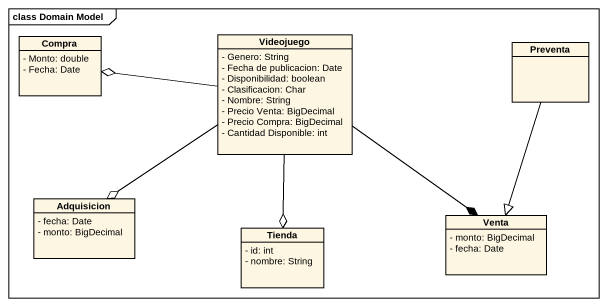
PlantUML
@startuml
mainframe class Domain Model
hide circle
hide empty members
skinparam classAttributeIconSize 0
class Compra {
  - Monto: double
  - Fecha: Date
}
class Videojuego {
  - Genero: String
  - Fecha de publicacion: Date
  - Disponibilidad: boolean
  - Clasificacion: Char
  - Nombre: String
  - Precio Venta: BigDecimal
  - Precio Compra: BigDecimal
  - Cantidad Disponible: int
}
class Preventa
class Adquisicion {
  - fecha: Date
  - monto: BigDecimal
}
class Venta {
  - monto: BigDecimal
  - fecha: Date
}
class Tienda {
  - id: int
  - nombre: String
}
Videojuego -left-o Compra
Videojuego --o Adquisicion
Videojuego --* Venta
Videojuego --o Tienda
Preventa --|> Venta
@enduml
